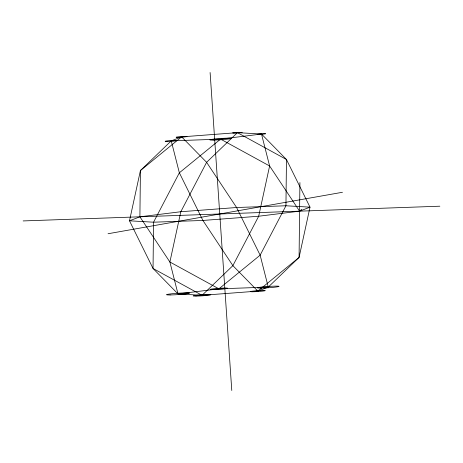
<?xml version="1.0" encoding="UTF-8"?>
<svg xmlns="http://www.w3.org/2000/svg" width="463" height="463" viewBox="0 0 463 463"><rect width="100%" height="100%" fill="white"/><g stroke="black" fill="none" stroke-linecap="round" stroke-linejoin="round"><path stroke-width="0.69" d="M299.914 182.567L299.075 257.428L268.256 287.101L257.845 291.1L202.065 295.319L178 293.924L153.039 268.465L129.49 220.805L140.422 170.54L171.241 140.868L181.652 136.869L237.432 132.649L261.497 134.044L286.458 159.498L310.007 207.158L299.075 257.428L257.845 291.1L232.883 265.646L202.904 220.457L179.355 172.797L171.241 140.868L220.585 139.126L261.497 134.044L269.611 165.974L299.596 211.163L310.007 207.158L285.943 205.769L236.593 207.511L180.813 211.73L139.901 216.806L129.49 220.805L153.554 222.199L202.904 220.457L258.684 216.238L299.596 211.163L301.737 209.345M220.029 139.577L179.355 172.797L153.554 222.199L153.039 268.465L202.065 295.319L232.883 265.646L258.684 216.238L269.611 165.974L221.216 139.467M108.053 233.74L342.458 192.278M23.15 220.932L439.85 206.203M210.104 72.506L231.784 390.494M140.422 170.54L139.901 216.806L169.886 261.994L178 293.924L218.912 288.843L268.256 287.101L260.142 255.171L236.593 207.511L206.614 162.322L181.652 136.869L140.422 170.54M286.458 159.498L285.943 205.769L260.142 255.171L218.912 288.843L169.886 261.994L180.813 211.73L206.614 162.322L237.432 132.649L286.458 159.498M232.843 132.898L236.315 133.003L242.155 132.325L232.843 132.898M257.59 134.253L265.513 133.766L257.59 134.253M177.925 137.355A5.411 0.318 -3.9 0 0 186.896 136.585A5.411 0.318 -3.9 0 0 180.13 136.66A5.411 0.318 -3.9 0 0 177.925 137.355M167.045 141.412A6.088 0.359 -3.9 0 0 177.138 140.555A6.088 0.359 -3.9 0 0 169.533 140.636A6.088 0.359 -3.9 0 0 167.045 141.412M213.13 140.092A10.823 0.642 -3.9 0 0 231.078 138.564A10.823 0.642 -3.9 0 0 217.546 138.715A10.823 0.642 -3.9 0 0 213.13 140.092M260.802 288.073A10.823 0.642 -3.9 0 0 278.749 286.539A10.823 0.642 -3.9 0 0 265.224 286.69A10.823 0.642 -3.9 0 0 260.802 288.073M213.918 289.612A8.791 0.521 -3.9 0 0 227.657 288.293A8.791 0.521 -3.9 0 0 215.156 288.628A8.791 0.521 -3.9 0 0 213.918 289.612M170.077 294.954A11.5 0.683 -3.9 0 0 189.147 293.328A11.5 0.683 -3.9 0 0 174.777 293.484A11.5 0.683 -3.9 0 0 170.077 294.954M196.005 296.106A8.791 0.521 -3.9 0 0 210.59 294.862A8.791 0.521 -3.9 0 0 199.599 294.983A8.791 0.521 -3.9 0 0 196.005 296.106M252.723 291.765A7.443 0.44 -3.9 0 0 265.062 290.712A7.443 0.44 -3.9 0 0 255.761 290.816A7.443 0.44 -3.9 0 0 252.723 291.765"/></g></svg>
